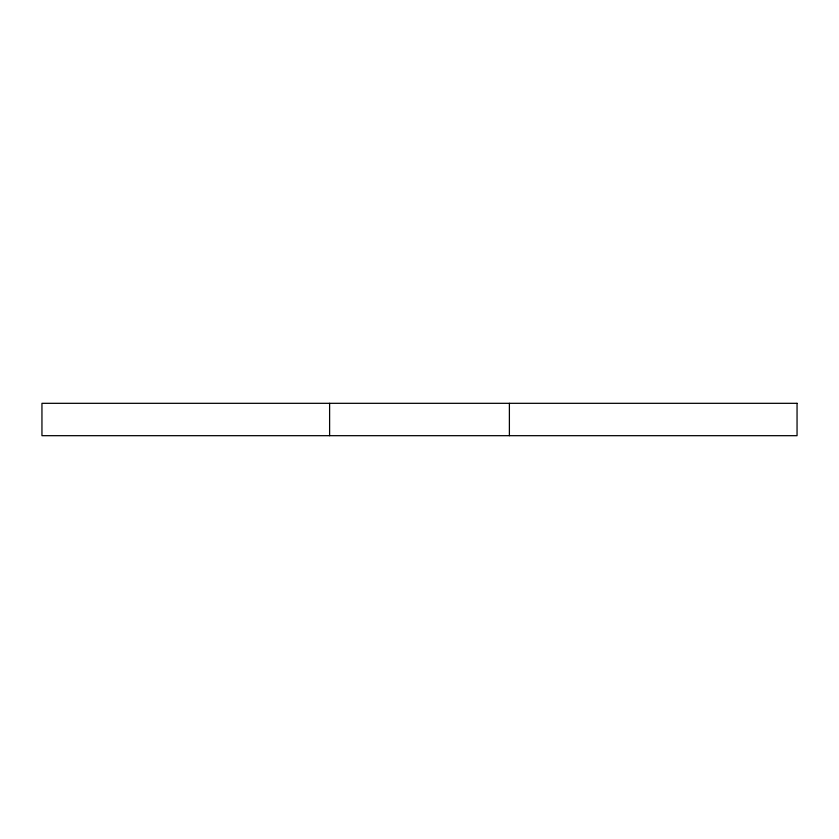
<?xml version="1.0" encoding="UTF-8"?>
<svg xmlns="http://www.w3.org/2000/svg" width="839" height="839" viewBox="0 0 839 839"><rect width="100%" height="100%" fill="white"/><g stroke="black" fill="none" stroke-linecap="round" stroke-linejoin="round"><path stroke-width="1.26" d="M509.388 403.318L509.388 435.682M329.612 403.318L329.612 435.682M797.05 403.318L41.95 403.318L41.95 435.682L797.05 435.682L797.05 403.318"/></g></svg>
